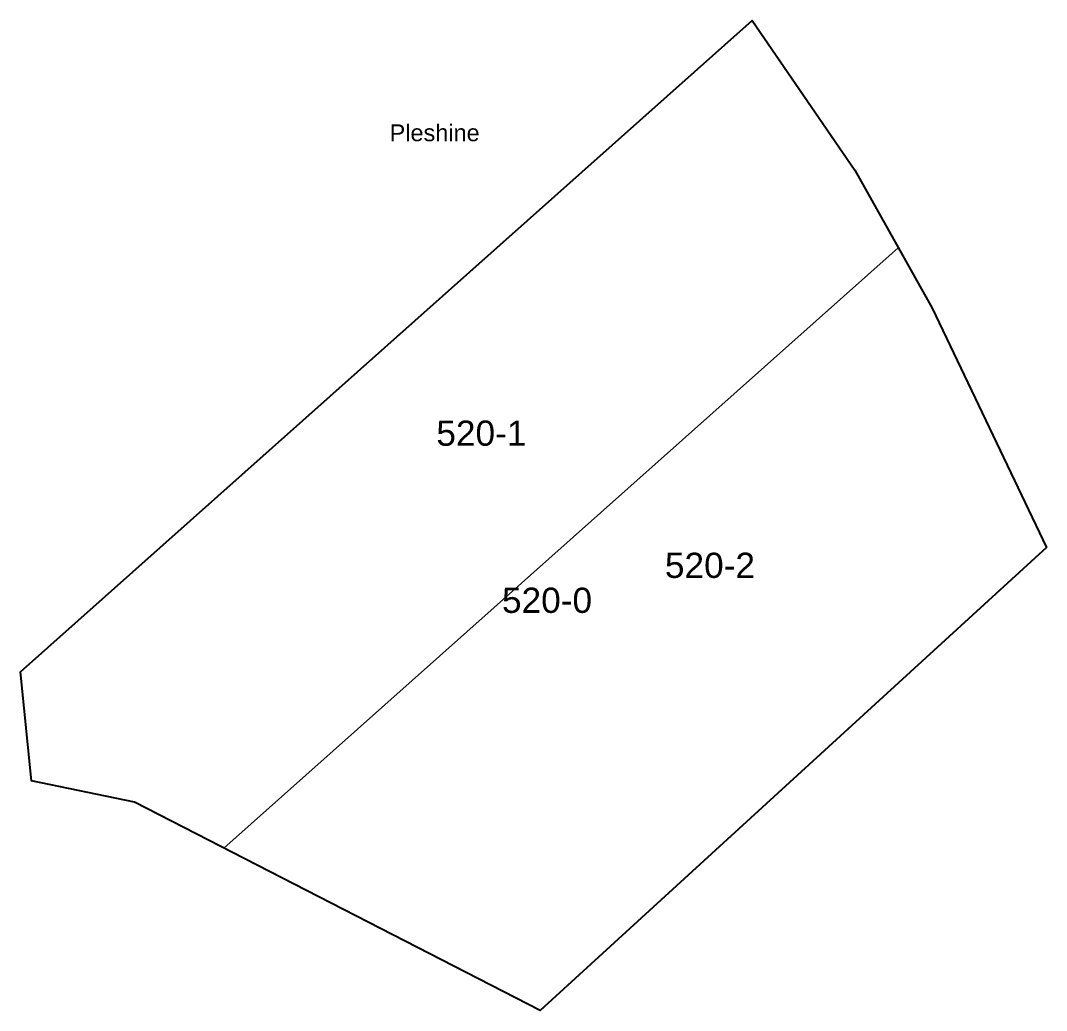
# Model space of a CAD drawing. Header units: metres. Extents: x 7509311 to 7511825, y 4689217 to 4691177.
# Drawn here: x 7509504.1 to 7509626.2, y 4689962.5 to 4690080.3 of the extents above; entities that cross this region are included whole.
import ezdxf

# ---------------------------------------------------------------- set-up
doc = ezdxf.new("R2010")
doc.units = ezdxf.units.M
doc.layers.add('Nr Parceles Baze', color=7, linetype='Continuous')
doc.layers.add('Parcela Baze', color=7, linetype='Continuous')
doc.layers.add('Nr-Ri', color=1, linetype='Continuous', lineweight=0)
doc.layers.add('Par-Re', color=1, linetype='Continuous', lineweight=0)
doc.styles.get("Standard").update_dxf_attribs({"font": 'arial.ttf'})

msp = doc.modelspace()

# ---------------------------------------------------------------- linework, layer by layer
at = {"layer": 'Par-Re', "flags": 128}
for points in [[(7509608.55, 4690053.27), (7509603.39, 4690062.49), (7509591.16, 4690080.3), (7509504.13, 4690002.8), (7509505.46, 4689989.84), (7509517.68, 4689987.3), (7509528.31, 4689981.85)], [(7509626.18, 4690017.61), (7509612.57, 4690046.08), (7509608.55, 4690053.27), (7509528.31, 4689981.85), (7509565.95, 4689962.53)]]:
    msp.add_lwpolyline(points, close=True, dxfattribs=at)
msp.add_lwpolyline([(7509528.31, 4689981.85), (7509608.55, 4690053.27)], dxfattribs=at)
at = {"layer": 'Parcela Baze'}
msp.add_lwpolyline([(7509626.18, 4690017.61), (7509565.95, 4689962.53), (7509517.68, 4689987.3), (7509505.46, 4689989.84), (7509504.13, 4690002.8), (7509591.16, 4690080.3), (7509603.39, 4690062.49), (7509612.57, 4690046.08), (7509626.18, 4690017.61)], dxfattribs=at)

# ---------------------------------------------------------------- texts
at = {"layer": 'Nr Parceles Baze'}
for s, height, p in [('Pleshine', 2, (7509548.04, 4690065.94)), ('520-0', 3, (7509561.41, 4690009.83))]:
    msp.add_text(s, height=height, dxfattribs=at).set_placement(p)
at = {"layer": 'Nr-Ri'}
for s, p in [('520-1', (7509553.6, 4690029.71)), ('520-2', (7509580.79, 4690013.99))]:
    msp.add_text(s, height=3, dxfattribs=at).set_placement(p)

doc.saveas('drawing.dxf')
